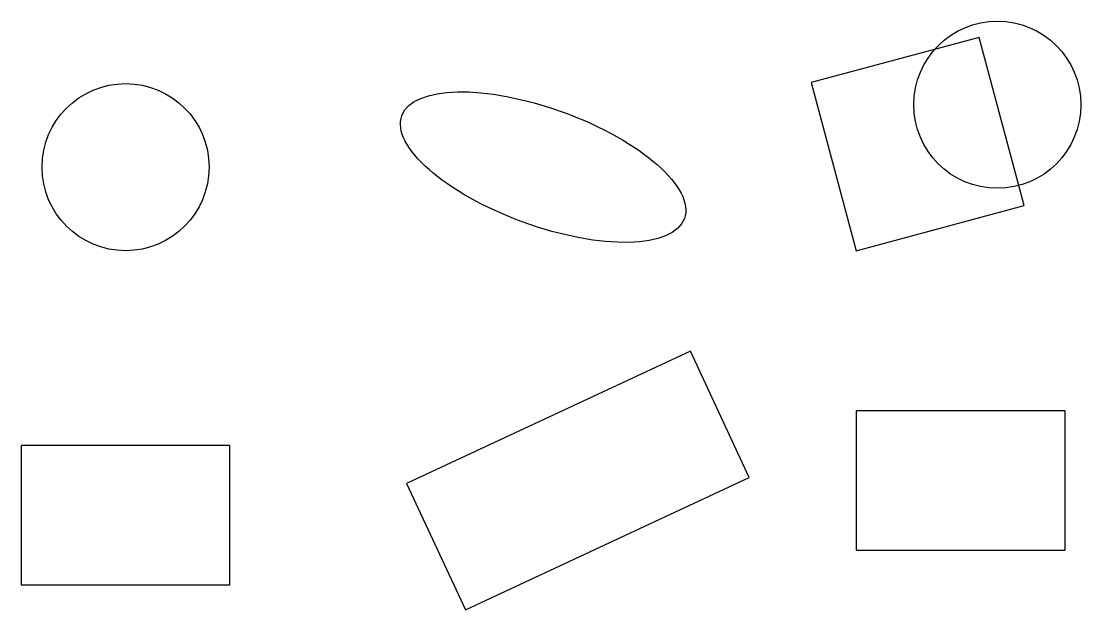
# Model space of a CAD drawing. Header units: millimetres. Extents: x 10 to 162, y 6 to 91.
import ezdxf

# ---------------------------------------------------------------- set-up
doc = ezdxf.new("R2010")
doc.units = ezdxf.units.MM
doc.layers.get('0').update_dxf_attribs({"linetype": 'CONTINUOUS'})

msp = doc.modelspace()

# ---------------------------------------------------------------- linework, layer by layer
at = {"color": 7, "lineweight": 25, "true_color": 0x000000}
for points in [[(130, 58), (154.15, 64.47), (147.68, 88.62), (123.53, 82.15)], [(73.83, 6.43), (114.62, 25.45), (106.17, 43.57), (65.38, 24.55)], [(130, 15), (160, 15), (160, 35), (130, 35)], [(10, 10), (40, 10), (40, 30), (10, 30)]]:
    msp.add_lwpolyline(points, close=True, dxfattribs=at)
for centre in [(150.27, 78.96), (25, 70)]:
    msp.add_circle(centre, 12, dxfattribs=at)
msp.add_ellipse((85, 70), major_axis=(20.3, -7.39), ratio=0.388889, dxfattribs=at)

doc.saveas('drawing.dxf')
